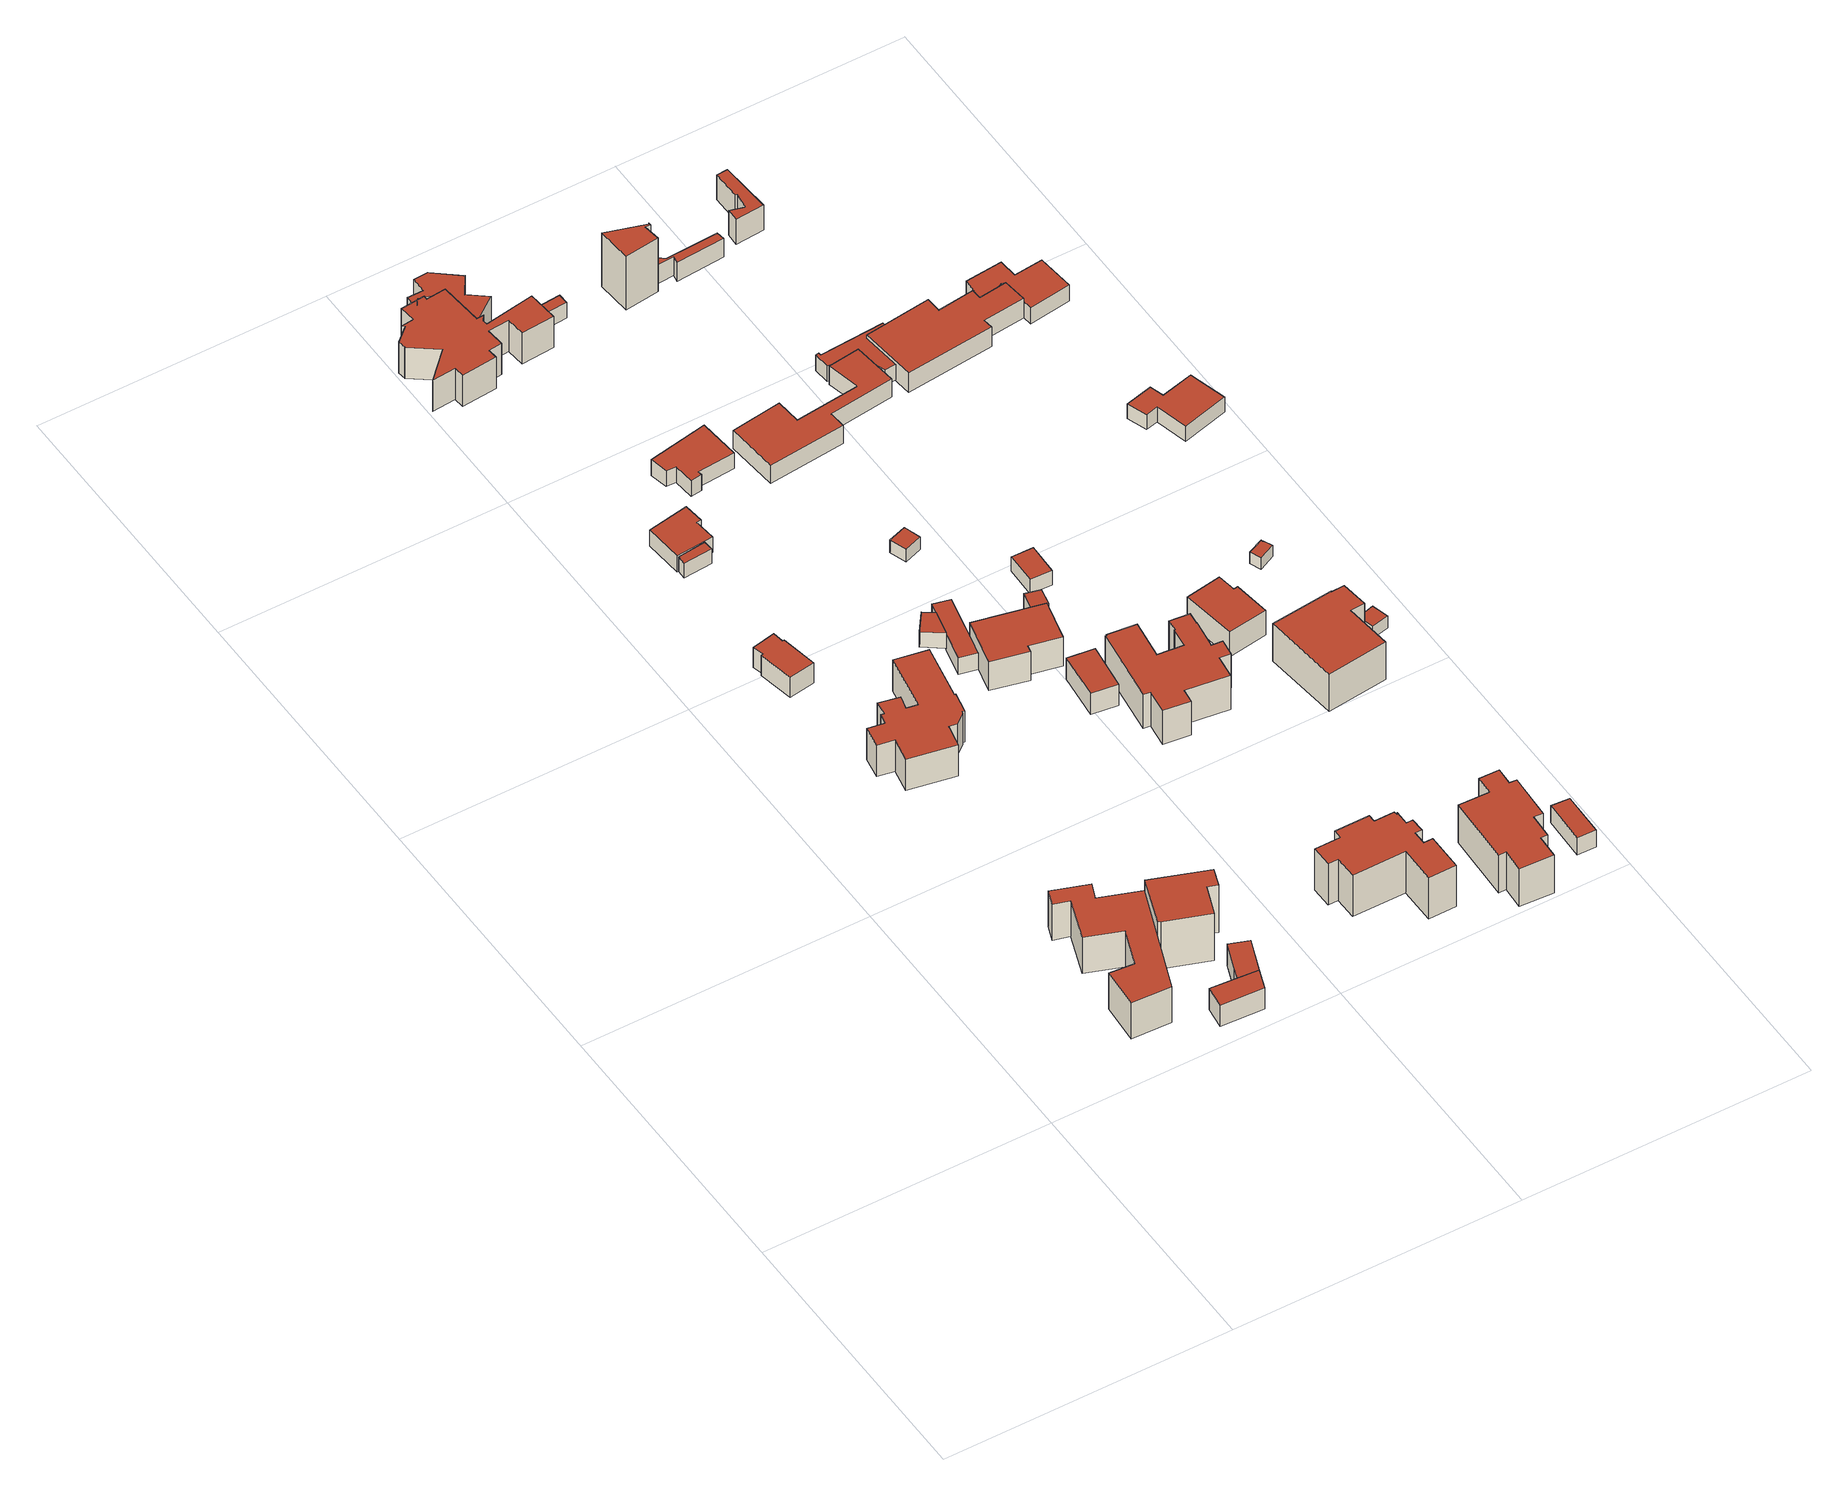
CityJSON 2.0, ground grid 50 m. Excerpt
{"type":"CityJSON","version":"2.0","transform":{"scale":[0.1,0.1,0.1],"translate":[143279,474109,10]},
"CityObjects":{
"building1":{"type":"Building","attributes":{"b3_dak_type":"slanted","b3_h_dak_50p":17.53,"b3_h_dak_70p":19.54,"b3_h_dak_max":22.4,"b3_h_dak_min":14.9,"b3_h_maaiveld":12.08,"b3_kas_warenhuis":false,"b3_mutatie_ahn3_ahn4":false,"b3_reconstructie_onvolledig":false,"b3_rmse_lod12":3.28,"b3_rmse_lod13":1.25,"b3_rmse_lod22":0.112,"b3_val3dity_lod12":"[]","b3_val3dity_lod13":"[]","b3_val3dity_lod22":"[]","b3_volume_lod12":1376.4,"b3_volume_lod13":1146.25,"b3_volume_lod22":1019.92,"geconstateerd":false,"oorspronkelijkbouwjaar":1934,"status":"Pand in gebruik"},"children":["building1-1"]},
"building1-1":{"type":"BuildingPart","parents":["building1"],"geometry":[{"type":"Solid","lod":"1.2","boundaries":[[[[0,1,2,3,4,5,6,7,8,9,10,11,12]],[[13,1,0,14]],[[15,11,10,16]],[[17,6,5,18]],[[19,7,6,17]],[[20,12,11,15]],[[16,10,9,21]],[[21,9,8,22]],[[22,8,7,19]],[[18,5,4,23]],[[23,4,3,24]],[[14,0,12,20]],[[24,3,2,25]],[[25,2,1,13]],[[25,13,14,20,15,16,21,22,19,17,18,23,24]]]],"semantics":{"surfaces":[{"type":"GroundSurface"},{"type":"WallSurface","on_footprint_edge":true},{"type":"RoofSurface"}],"values":[[0,1,1,1,1,1,1,1,1,1,1,1,1,1,2]]}}]},
"building2":{"type":"Building","attributes":{"b3_dak_type":"slanted","b3_h_dak_50p":15.45,"b3_h_dak_70p":15.9,"b3_h_dak_max":16.66,"b3_h_dak_min":14.4,"b3_h_maaiveld":11.55,"b3_kas_warenhuis":false,"b3_mutatie_ahn3_ahn4":false,"b3_reconstructie_onvolledig":false,"b3_rmse_lod12":0.733,"b3_rmse_lod13":0.733,"b3_rmse_lod22":0.117,"b3_val3dity_lod12":"[]","b3_val3dity_lod13":"[]","b3_val3dity_lod22":"[]","b3_volume_lod12":128.44,"b3_volume_lod13":128.44,"b3_volume_lod22":117.53,"geconstateerd":false,"oorspronkelijkbouwjaar":1934,"status":"Pand in gebruik"},"children":["building2-1"]},
"building2-1":{"type":"BuildingPart","parents":["building2"],"geometry":[{"type":"Solid","lod":"1.2","boundaries":[[[[26,27,28,29,30]],[[31,29,28,32]],[[33,27,26,34]],[[32,28,27,33]],[[34,26,30,35]],[[35,30,29,31]],[[35,31,32,33,34]]]],"semantics":{"surfaces":[{"type":"GroundSurface"},{"type":"WallSurface","on_footprint_edge":true},{"type":"RoofSurface"}],"values":[[0,1,1,1,1,1,2]]}}]},
"building3":{"type":"Building","attributes":{"b3_dak_type":"slanted","b3_h_dak_50p":20.79,"b3_h_dak_70p":21.67,"b3_h_dak_max":23.15,"b3_h_dak_min":12.16,"b3_h_maaiveld":11.83,"b3_kas_warenhuis":false,"b3_mutatie_ahn3_ahn4":false,"b3_reconstructie_onvolledig":false,"b3_rmse_lod12":2.34,"b3_rmse_lod13":1.76,"b3_rmse_lod22":0.544,"b3_val3dity_lod12":"[]","b3_val3dity_lod13":"[]","b3_val3dity_lod22":"[]","b3_volume_lod12":806.67,"b3_volume_lod13":801.68,"b3_volume_lod22":716.94,"geconstateerd":false,"oorspronkelijkbouwjaar":1934,"status":"Pand in gebruik"},"children":["building3-1"]},
"building3-1":{"type":"BuildingPart","parents":["building3"],"geometry":[{"type":"Solid","lod":"1.2","boundaries":[[[[36,37,38,39,40,41,42]],[[43,42,41,44]],[[45,40,39,46]],[[44,41,40,45]],[[47,37,36,48]],[[46,39,38,49]],[[49,38,37,47]],[[48,36,42,43]],[[48,43,44,45,46,49,47]]]],"semantics":{"surfaces":[{"type":"GroundSurface"},{"type":"WallSurface","on_footprint_edge":true},{"type":"RoofSurface"}],"values":[[0,1,1,1,1,1,1,1,2]]}}]},
"building4":{"type":"Building","attributes":{"b3_dak_type":"slanted","b3_h_dak_50p":15.45,"b3_h_dak_70p":15.87,"b3_h_dak_max":16.66,"b3_h_dak_min":14.5,"b3_h_maaiveld":11.42,"b3_kas_warenhuis":false,"b3_mutatie_ahn3_ahn4":false,"b3_reconstructie_onvolledig":false,"b3_rmse_lod12":0.703,"b3_rmse_lod13":0.703,"b3_rmse_lod22":0.031,"b3_val3dity_lod12":"[]","b3_val3dity_lod13":"[]","b3_val3dity_lod22":"[]","b3_volume_lod12":103.9,"b3_volume_lod13":103.9,"b3_volume_lod22":96.16,"geconstateerd":false,"oorspronkelijkbouwjaar":1937,"status":"Pand in gebruik"},"children":["building4-1"]},
"building4-1":{"type":"BuildingPart","parents":["building4"],"geometry":[{"type":"Solid","lod":"1.2","boundaries":[[[[50,51,52,53,54]],[[33,54,53,55]],[[55,53,52,56]],[[56,52,51,57]],[[34,50,54,33]],[[57,51,50,34]],[[57,34,33,55,56]]]],"semantics":{"surfaces":[{"type":"GroundSurface"},{"type":"WallSurface","on_footprint_edge":true},{"type":"RoofSurface"}],"values":[[0,1,1,1,1,1,2]]}}]},
"building5":{"type":"Building","attributes":{"b3_dak_type":"slanted","b3_h_dak_50p":16.38,"b3_h_dak_70p":16.63,"b3_h_dak_max":17.41,"b3_h_dak_min":14.69,"b3_h_maaiveld":12.45,"b3_kas_warenhuis":false,"b3_mutatie_ahn3_ahn4":false,"b3_reconstructie_onvolledig":false,"b3_rmse_lod12":0.781,"b3_rmse_lod13":0.781,"b3_rmse_lod22":0.198,"b3_val3dity_lod12":"[]","b3_val3dity_lod13":"[]","b3_val3dity_lod22":"[]","b3_volume_lod12":152.48,"b3_volume_lod13":152.48,"b3_volume_lod22":135.47,"geconstateerd":false,"oorspronkelijkbouwjaar":1932,"status":"Pand in gebruik"},"children":["building5-1"]},
"building5-1":{"type":"BuildingPart","parents":["building5"],"geometry":[{"type":"Solid","lod":"1.2","boundaries":[[[[58,59,60,61,62,63,64,65]],[[66,61,60,67]],[[68,62,61,66]],[[69,63,62,68]],[[70,64,63,69]],[[71,59,58,72]],[[67,60,59,71]],[[73,65,64,70]],[[72,58,65,73]],[[72,73,70,69,68,66,67,71]]]],"semantics":{"surfaces":[{"type":"GroundSurface"},{"type":"WallSurface","on_footprint_edge":true},{"type":"RoofSurface"}],"values":[[0,1,1,1,1,1,1,1,1,2]]}}]},
"building6":{"type":"Building","attributes":{"b3_dak_type":"slanted","b3_h_dak_50p":17.68,"b3_h_dak_70p":18.86,"b3_h_dak_max":21.28,"b3_h_dak_min":13.28,"b3_h_maaiveld":12.4,"b3_kas_warenhuis":false,"b3_mutatie_ahn3_ahn4":false,"b3_reconstructie_onvolledig":false,"b3_rmse_lod12":2.32,"b3_rmse_lod13":0.962,"b3_rmse_lod22":0.156,"b3_val3dity_lod12":"[]","b3_val3dity_lod13":"[]","b3_val3dity_lod22":"[]","b3_volume_lod12":1144.03,"b3_volume_lod13":991.88,"b3_volume_lod22":917.43,"geconstateerd":false,"oorspronkelijkbouwjaar":1917,"status":"Pand in gebruik"},"children":["building6-1"]},
"building6-1":{"type":"BuildingPart","parents":["building6"],"geometry":[{"type":"Solid","lod":"1.2","boundaries":[[[[74,75,76,77,78,79,80,81,82,83,84,85,86,87,88,89,90,91,92,93,94]],[[95,75,74,96]],[[96,74,94,97]],[[97,94,93,98]],[[99,91,90,100]],[[101,92,91,99]],[[98,93,92,101]],[[100,90,89,102]],[[102,89,88,103]],[[103,88,87,104]],[[104,87,86,105]],[[106,84,83,107]],[[105,86,85,108]],[[109,81,80,110]],[[111,82,81,109]],[[107,83,82,111]],[[110,80,79,112]],[[112,79,78,113]],[[113,78,77,114]],[[115,76,75,95]],[[114,77,76,115]],[[108,85,84,106]],[[108,106,107,111,109,110,112,113,114,115,95,96,97,98,101,99,100,102,103,104,105]]]],"semantics":{"surfaces":[{"type":"GroundSurface"},{"type":"WallSurface","on_footprint_edge":true},{"type":"RoofSurface"}],"values":[[0,1,1,1,1,1,1,1,1,1,1,1,1,1,1,1,1,1,1,1,1,1,2]]}}]},
"building7":{"type":"Building","attributes":{"b3_dak_type":"multiple horizontal","b3_h_dak_50p":14.59,"b3_h_dak_70p":14.6,"b3_h_dak_max":14.66,"b3_h_dak_min":14.53,"b3_h_maaiveld":11.45,"b3_kas_warenhuis":false,"b3_mutatie_ahn3_ahn4":false,"b3_reconstructie_onvolledig":false,"b3_rmse_lod12":0.0315,"b3_rmse_lod13":0.0315,"b3_rmse_lod22":0.03,"b3_val3dity_lod12":"[]","b3_val3dity_lod13":"[]","b3_val3dity_lod22":"[]","b3_volume_lod12":26.44,"b3_volume_lod13":26.44,"b3_volume_lod22":26.41,"geconstateerd":false,"oorspronkelijkbouwjaar":2021,"status":"Pand ten onrechte opgevoerd"},"children":["building7-1"]},
"building7-1":{"type":"BuildingPart","parents":["building7"],"geometry":[{"type":"Solid","lod":"1.2","boundaries":[[[[116,117,118,119]],[[120,118,117,121]],[[122,119,118,120]],[[123,116,119,122]],[[121,117,116,123]],[[121,123,122,120]]]],"semantics":{"surfaces":[{"type":"GroundSurface"},{"type":"WallSurface","on_footprint_edge":true},{"type":"RoofSurface"}],"values":[[0,1,1,1,1,2]]}}]},
"building8":{"type":"Building","attributes":{"b3_dak_type":"slanted","b3_h_dak_50p":14.56,"b3_h_dak_70p":14.58,"b3_h_dak_max":15.36,"b3_h_dak_min":13.43,"b3_h_maaiveld":11.32,"b3_kas_warenhuis":false,"b3_mutatie_ahn3_ahn4":false,"b3_reconstructie_onvolledig":false,"b3_rmse_lod12":0.248,"b3_rmse_lod13":0.248,"b3_rmse_lod22":0.159,"b3_val3dity_lod12":"[]","b3_val3dity_lod13":"[]","b3_val3dity_lod22":"[]","b3_volume_lod12":367.13,"b3_volume_lod13":367.13,"b3_volume_lod22":361.18,"geconstateerd":false,"oorspronkelijkbouwjaar":2022,"status":"Pand in gebruik"},"children":["building8-1","building8-2"]},
"building8-1":{"type":"BuildingPart","parents":["building8"],"geometry":[{"type":"Solid","lod":"1.2","boundaries":[[[[124,125,126,127,128,129,130,131]],[[132,124,131,133]],[[134,128,127,135]],[[136,129,128,134]],[[137,130,129,136]],[[135,127,126,138]],[[138,126,125,139]],[[133,131,130,137]],[[139,125,124,132]],[[139,132,133,137,136,134,135,138]]]],"semantics":{"surfaces":[{"type":"GroundSurface"},{"type":"WallSurface","on_footprint_edge":true},{"type":"RoofSurface"}],"values":[[0,1,1,1,1,1,1,1,1,2]]}}]},
"building8-2":{"type":"BuildingPart","parents":["building8"],"geometry":[{"type":"Solid","lod":"1.2","boundaries":[[[[140,141,142,143,144,145]],[[146,142,141,147]],[[148,143,142,146]],[[149,144,143,148]],[[150,145,144,149]],[[151,140,145,150]],[[147,141,140,151]],[[147,151,150,149,148,146]]]],"semantics":{"surfaces":[{"type":"GroundSurface"},{"type":"WallSurface","on_footprint_edge":true},{"type":"RoofSurface"}],"values":[[0,1,1,1,1,1,1,2]]}}]},
"building9":{"type":"Building","attributes":{"b3_dak_type":"slanted","b3_h_dak_50p":15.01,"b3_h_dak_70p":15.17,"b3_h_dak_max":15.53,"b3_h_dak_min":14.32,"b3_h_maaiveld":11.98,"b3_kas_warenhuis":false,"b3_mutatie_ahn3_ahn4":false,"b3_reconstructie_onvolledig":false,"b3_rmse_lod12":0.37,"b3_rmse_lod13":0.37,"b3_rmse_lod22":0.0239,"b3_val3dity_lod12":"[]","b3_val3dity_lod13":"[]","b3_val3dity_lod22":"[]","b3_volume_lod12":39.94,"b3_volume_lod13":39.94,"b3_volume_lod22":37.36,"geconstateerd":false,"oorspronkelijkbouwjaar":1932,"status":"Pand in gebruik"},"children":["building9-1"]},
"building9-1":{"type":"BuildingPart","parents":["building9"],"geometry":[{"type":"Solid","lod":"1.2","boundaries":[[[[152,153,154,155]],[[156,152,155,157]],[[157,155,154,158]],[[158,154,153,159]],[[159,153,152,156]],[[159,156,157,158]]]],"semantics":{"surfaces":[{"type":"GroundSurface"},{"type":"WallSurface","on_footprint_edge":true},{"type":"RoofSurface"}],"values":[[0,1,1,1,1,2]]}}]},
"building10":{"type":"Building","attributes":{"b3_dak_type":"multiple horizontal","b3_h_dak_50p":16.86,"b3_h_dak_70p":17.8,"b3_h_dak_max":19.06,"b3_h_dak_min":14.51,"b3_h_maaiveld":11.29,"b3_kas_warenhuis":false,"b3_mutatie_ahn3_ahn4":false,"b3_reconstructie_onvolledig":false,"b3_rmse_lod12":2.08,"b3_rmse_lod13":0.737,"b3_rmse_lod22":0.0881,"b3_val3dity_lod12":"[]","b3_val3dity_lod13":"[]","b3_val3dity_lod22":"[]","b3_volume_lod12":1213.1,"b3_volume_lod13":1036.48,"b3_volume_lod22":966.07,"geconstateerd":false,"oorspronkelijkbouwjaar":2023,"status":"Pand in gebruik"},"children":["building10-1"]},
"building10-1":{"type":"BuildingPart","parents":["building10"],"geometry":[{"type":"Solid","lod":"1.2","boundaries":[[[[160,161,162,163,164,165,166,167,168,169,170,171,172,173,174,175,176,177,178,179,180,181,182,183,184,185]],[[186,178,177,187]],[[187,177,176,188]],[[189,179,178,186]],[[190,180,179,189]],[[188,176,175,191]],[[192,174,173,193]],[[191,175,174,192]],[[194,171,170,195]],[[196,167,166,197]],[[198,168,167,196]],[[193,173,172,199]],[[200,164,163,201]],[[202,165,164,200]],[[199,172,171,194]],[[203,182,181,204]],[[204,181,180,190]],[[205,161,160,206]],[[195,170,169,207]],[[197,166,165,202]],[[201,163,162,208]],[[208,162,161,205]],[[209,184,183,210]],[[211,185,184,209]],[[210,183,182,203]],[[206,160,185,211]],[[207,169,168,198]],[[207,198,196,197,202,200,201,208,205,206,211,209,210,203,204,190,189,186,187,188,191,192,193,199,194,195]]]],"semantics":{"surfaces":[{"type":"GroundSurface"},{"type":"WallSurface","on_footprint_edge":true},{"type":"RoofSurface"}],"values":[[0,1,1,1,1,1,1,1,1,1,1,1,1,1,1,1,1,1,1,1,1,1,1,1,1,1,1,2]]}}]},
"building11":{"type":"Building","attributes":{"b3_dak_type":"slanted","b3_h_dak_50p":15.04,"b3_h_dak_70p":15.22,"b3_h_dak_max":15.58,"b3_h_dak_min":14.49,"b3_h_maaiveld":11.72,"b3_kas_warenhuis":false,"b3_mutatie_ahn3_ahn4":false,"b3_reconstructie_onvolledig":false,"b3_rmse_lod12":0.32,"b3_rmse_lod13":0.32,"b3_rmse_lod22":0.102,"b3_val3dity_lod12":"[]","b3_val3dity_lod13":"[]","b3_val3dity_lod22":"[]","b3_volume_lod12":123.36,"b3_volume_lod13":123.36,"b3_volume_lod22":116.65,"geconstateerd":false,"oorspronkelijkbouwjaar":1929,"status":"Pand in gebruik"},"children":["building11-1"]},
"building11-1":{"type":"BuildingPart","parents":["building11"],"geometry":[{"type":"Solid","lod":"1.2","boundaries":[[[[212,213,214,215,216,217]],[[218,217,216,219]],[[219,216,215,220]],[[220,215,214,159]],[[159,214,213,221]],[[222,212,217,218]],[[221,213,212,222]],[[221,222,218,219,220,159]]]],"semantics":{"surfaces":[{"type":"GroundSurface"},{"type":"WallSurface","on_footprint_edge":true},{"type":"RoofSurface"}],"values":[[0,1,1,1,1,1,1,2]]}}]},
"building12":{"type":"Building","attributes":{"b3_dak_type":"slanted","b3_h_dak_50p":17.98,"b3_h_dak_70p":19.24,"b3_h_dak_max":21.59,"b3_h_dak_min":11.08,"b3_h_maaiveld":10.69,"b3_kas_warenhuis":false,"b3_mutatie_ahn3_ahn4":false,"b3_reconstructie_onvolledig":false,"b3_rmse_lod12":2.84,"b3_rmse_lod13":1.62,"b3_rmse_lod22":0.335,"b3_val3dity_lod12":"[]","b3_val3dity_lod13":"[]","b3_val3dity_lod22":"[]","b3_volume_lod12":1243.88,"b3_volume_lod13":1120.93,"b3_volume_lod22":1007.84,"geconstateerd":false,"oorspronkelijkbouwjaar":1928,"status":"Pand in gebruik"},"children":["building12-1"]},
"building12-1":{"type":"BuildingPart","parents":["building12"],"geometry":[{"type":"Solid","lod":"1.2","boundaries":[[[[223,224,225,226,227,228,229,230,231,232,233,234,235,236,237,238,239,240,241,242]],[[243,230,229,244]],[[245,231,230,243]],[[244,229,228,246]],[[246,228,227,247]],[[248,237,236,249]],[[247,227,226,250]],[[250,226,225,251]],[[252,224,223,253]],[[251,225,224,252]],[[254,241,240,255]],[[256,242,241,254]],[[255,240,239,257]],[[257,239,238,258]],[[258,238,237,248]],[[259,235,234,260]],[[260,234,233,261]],[[249,236,235,259]],[[261,233,232,262]],[[262,232,231,245]],[[253,223,242,256]],[[253,256,254,255,257,258,248,249,259,260,261,262,245,243,244,246,247,250,251,252]]]],"semantics":{"surfaces":[{"type":"GroundSurface"},{"type":"WallSurface","on_footprint_edge":true},{"type":"RoofSurface"}],"values":[[0,1,1,1,1,1,1,1,1,1,1,1,1,1,1,1,1,1,1,1,1,2]]}}]},
"building13":{"type":"Building","attributes":{"b3_dak_type":"slanted","b3_h_dak_50p":17.46,"b3_h_dak_70p":17.95,"b3_h_dak_max":19.37,"b3_h_dak_min":14.39,"b3_h_maaiveld":12,"b3_kas_warenhuis":false,"b3_mutatie_ahn3_ahn4":false,"b3_reconstructie_onvolledig":false,"b3_rmse_lod12":1.6,"b3_rmse_lod13":1.6,"b3_rmse_lod22":0.193,"b3_val3dity_lod12":"[]","b3_val3dity_lod13":"[]","b3_val3dity_lod22":"[]","b3_volume_lod12":569.8,"b3_volume_lod13":569.8,"b3_volume_lod22":488.48,"geconstateerd":false,"oorspronkelijkbouwjaar":1929,"status":"Pand in gebruik"},"children":["building13-1"]},
"building13-1":{"type":"BuildingPart","parents":["building13"],"geometry":[{"type":"Solid","lod":"1.2","boundaries":[[[[263,264,265,266,267,268]],[[269,264,263,270]],[[270,263,268,271]],[[271,268,267,272]],[[272,267,266,273]],[[273,266,265,274]],[[274,265,264,269]],[[274,269,270,271,272,273]]]],"semantics":{"surfaces":[{"type":"GroundSurface"},{"type":"WallSurface","on_footprint_edge":true},{"type":"RoofSurface"}],"values":[[0,1,1,1,1,1,1,2]]}}]},
"building14":{"type":"Building","attributes":{"b3_dak_type":"multiple horizontal","b3_h_dak_50p":16.93,"b3_h_dak_70p":17.3,"b3_h_dak_max":18.95,"b3_h_dak_min":11.44,"b3_h_maaiveld":11.28,"b3_kas_warenhuis":false,"b3_mutatie_ahn3_ahn4":false,"b3_reconstructie_onvolledig":false,"b3_rmse_lod12":1.7,"b3_rmse_lod13":1.7,"b3_rmse_lod22":1.55,"b3_val3dity_lod12":"[]","b3_val3dity_lod13":"[]","b3_val3dity_lod22":"[]","b3_volume_lod12":332.12,"b3_volume_lod13":332.12,"b3_volume_lod22":316.88,"geconstateerd":false,"oorspronkelijkbouwjaar":2021,"status":"Pand ten onrechte opgevoerd"},"children":["building14-1","building14-2"]},
"building14-1":{"type":"BuildingPart","parents":["building14"],"geometry":[{"type":"Solid","lod":"1.2","boundaries":[[[[275,276,277,278,279,280,281,282,283,284,285,286]],[[287,285,284,288]],[[289,279,278,290]],[[291,280,279,289]],[[292,282,281,293]],[[294,283,282,292]],[[288,284,283,294]],[[295,275,286,296]],[[296,286,285,287]],[[297,277,276,298]],[[293,281,280,291]],[[290,278,277,297]],[[298,276,275,295]],[[298,295,296,287,288,294,292,293,291,289,290,297]]]],"semantics":{"surfaces":[{"type":"GroundSurface"},{"type":"WallSurface","on_footprint_edge":true},{"type":"RoofSurface"}],"values":[[0,1,1,1,1,1,1,1,1,1,1,1,1,2]]}}]},
"building14-2":{"type":"BuildingPart","parents":["building14"],"geometry":[{"type":"Solid","lod":"1.2","boundaries":[[[[299,300,301,302]],[[303,302,301,304]],[[304,301,300,305]],[[306,299,302,303]],[[305,300,299,306]],[[305,306,303,304]]]],"semantics":{"surfaces":[{"type":"GroundSurface"},{"type":"WallSurface","on_footprint_edge":true},{"type":"RoofSurface"}],"values":[[0,1,1,1,1,2]]}}]},
"building15":{"type":"Building","attributes":{"b3_dak_type":"slanted","b3_h_dak_50p":15.47,"b3_h_dak_70p":16,"b3_h_dak_max":16.7,"b3_h_dak_min":14.18,"b3_h_maaiveld":11.63,"b3_kas_warenhuis":false,"b3_mutatie_ahn3_ahn4":false,"b3_reconstructie_onvolledig":false,"b3_rmse_lod12":0.897,"b3_rmse_lod13":0.897,"b3_rmse_lod22":0.0334,"b3_val3dity_lod12":"[]","b3_val3dity_lod13":"[]","b3_val3dity_lod22":"[]","b3_volume_lod12":162.79,"b3_volume_lod13":162.79,"b3_volume_lod22":144.51,"geconstateerd":false,"oorspronkelijkbouwjaar":2000,"status":"Pand in gebruik"},"children":["building15-1"]},
"building15-1":{"type":"BuildingPart","parents":["building15"],"geometry":[{"type":"Solid","lod":"1.2","boundaries":[[[[307,308,309,310]],[[311,309,308,312]],[[313,310,309,311]],[[314,307,310,313]],[[312,308,307,314]],[[312,314,313,311]]]],"semantics":{"surfaces":[{"type":"GroundSurface"},{"type":"WallSurface","on_footprint_edge":true},{"type":"RoofSurface"}],"values":[[0,1,1,1,1,2]]}}]},
"building16":{"type":"Building","attributes":{"b3_dak_type":"multiple horizontal","b3_h_dak_50p":14.2,"b3_h_dak_70p":14.31,"b3_h_dak_max":14.48,"b3_h_dak_min":13.92,"b3_h_maaiveld":11.73,"b3_kas_warenhuis":false,"b3_mutatie_ahn3_ahn4":false,"b3_reconstructie_onvolledig":false,"b3_rmse_lod12":0.182,"b3_rmse_lod13":0.182,"b3_rmse_lod22":0.0165,"b3_val3dity_lod12":"[]","b3_val3dity_lod13":"[]","b3_val3dity_lod22":"[]","b3_volume_lod12":25.89,"b3_volume_lod13":25.89,"b3_volume_lod22":24.84,"geconstateerd":false,"oorspronkelijkbouwjaar":2011,"status":"Pand in gebruik"},"children":["building16-1"]},
"building16-1":{"type":"BuildingPart","parents":["building16"],"geometry":[{"type":"Solid","lod":"1.2","boundaries":[[[[315,316,317,318]],[[319,315,318,320]],[[320,318,317,321]],[[321,317,316,322]],[[322,316,315,319]],[[322,319,320,321]]]],"semantics":{"surfaces":[{"type":"GroundSurface"},{"type":"WallSurface","on_footprint_edge":true},{"type":"RoofSurface"}],"values":[[0,1,1,1,1,2]]}}]},
"building17":{"type":"Building","attributes":{"b3_dak_type":"slanted","b3_h_dak_50p":14.58,"b3_h_dak_70p":14.98,"b3_h_dak_max":15.46,"b3_h_dak_min":14.04,"b3_h_maaiveld":11.59,"b3_kas_warenhuis":false,"b3_mutatie_ahn3_ahn4":false,"b3_reconstructie_onvolledig":false,"b3_rmse_lod12":0.492,"b3_rmse_lod13":0.492,"b3_rmse_lod22":0.0253,"b3_val3dity_lod12":"[]","b3_val3dity_lod13":"[]","b3_val3dity_lod22":"[]","b3_volume_lod12":26.63,"b3_volume_lod13":26.63,"b3_volume_lod22":24.76,"geconstateerd":false,"oorspronkelijkbouwjaar":1956,"status":"Pand in gebruik"},"children":["building17-1"]},
"building17-1":{"type":"BuildingPart","parents":["building17"],"geometry":[{"type":"Solid","lod":"1.2","boundaries":[[[[323,324,325,326]],[[327,324,323,328]],[[328,323,326,329]],[[330,325,324,327]],[[329,326,325,330]],[[329,330,327,328]]]],"semantics":{"surfaces":[{"type":"GroundSurface"},{"type":"WallSurface","on_footprint_edge":true},{"type":"RoofSurface"}],"values":[[0,1,1,1,1,2]]}}]},
"building18":{"type":"Building","attributes":{"b3_dak_type":"slanted","b3_h_dak_50p":17.83,"b3_h_dak_70p":18.6,"b3_h_dak_max":19.91,"b3_h_dak_min":14.07,"b3_h_maaiveld":11.53,"b3_kas_warenhuis":false,"b3_mutatie_ahn3_ahn4":false,"b3_reconstructie_onvolledig":false,"b3_rmse_lod12":1.83,"b3_rmse_lod13":1.83,"b3_rmse_lod22":0.158,"b3_val3dity_lod12":"[]","b3_val3dity_lod13":"[]","b3_val3dity_lod22":"[]","b3_volume_lod12":1279.8,"b3_volume_lod13":1279.8,"b3_volume_lod22":1108.5,"geconstateerd":false,"oorspronkelijkbouwjaar":1920,"status":"Pand in gebruik"},"children":["building18-1"]},
"building18-1":{"type":"BuildingPart","parents":["building18"],"geometry":[{"type":"Solid","lod":"1.2","boundaries":[[[[331,332,333,334,335,336,337,338,339,340,341,342,343,344,345,346,347,348,349,350,351,352]],[[353,339,338,354]],[[354,338,337,355]],[[356,340,339,353]],[[357,342,341,358]],[[359,343,342,357]],[[355,337,336,360]],[[361,334,333,362]],[[360,336,335,363]],[[363,335,334,361]],[[364,347,346,365]],[[366,348,347,364]],[[367,351,350,368]],[[369,331,352,370]],[[368,350,349,371]],[[371,349,348,366]],[[365,346,345,372]],[[373,344,343,359]],[[372,345,344,373]],[[358,341,340,356]],[[362,333,332,374]],[[370,352,351,367]],[[374,332,331,369]],[[374,369,370,367,368,371,366,364,365,372,373,359,357,358,356,353,354,355,360,363,361,362]]]],"semantics":{"surfaces":[{"type":"GroundSurface"},{"type":"WallSurface","on_footprint_edge":true},{"type":"RoofSurface"}],"values":[[0,1,1,1,1,1,1,1,1,1,1,1,1,1,1,1,1,1,1,1,1,1,1,2]]}}]},
"building19":{"type":"Building","attributes":{"b3_dak_type":"slanted","b3_h_dak_50p":14.26,"b3_h_dak_70p":14.56,"b3_h_dak_max":14.98,"b3_h_dak_min":13.44,"b3_h_maaiveld":11.49,"b3_kas_warenhuis":false,"b3_mutatie_ahn3_ahn4":false,"b3_reconstructie_onvolledig":false,"b3_rmse_lod12":0.48,"b3_rmse_lod13":0.48,"b3_rmse_lod22":0.0315,"b3_val3dity_lod12":"[]","b3_val3dity_lod13":"[]","b3_val3dity_lod22":"[]","b3_volume_lod12":61.79,"b3_volume_lod13":61.79,"b3_volume_lod22":56.48,"geconstateerd":false,"oorspronkelijkbouwjaar":2002,"status":"Pand in gebruik"},"children":["building19-1"]},
"building19-1":{"type":"BuildingPart","parents":["building19"],"geometry":[{"type":"Solid","lod":"1.2","boundaries":[[[[375,376,377,378]],[[379,376,375,380]],[[380,375,378,381]],[[382,377,376,379]],[[381,378,377,382]],[[381,382,379,380]]]],"semantics":{"surfaces":[{"type":"GroundSurface"},{"type":"WallSurface","on_footprint_edge":true},{"type":"RoofSurface"}],"values":[[0,1,1,1,1,2]]}}]},
"building20":{"type":"Building","attributes":{"b3_dak_type":"slanted","b3_h_dak_50p":14.57,"b3_h_dak_70p":15.24,"b3_h_dak_max":17.05,"b3_h_dak_min":13.11,"b3_h_maaiveld":11.36,"b3_kas_warenhuis":false,"b3_mutatie_ahn3_ahn4":false,"b3_reconstructie_onvolledig":false,"b3_rmse_lod12":0.837,"b3_rmse_lod13":0.837,"b3_rmse_lod22":0.199,"b3_val3dity_lod12":"[]","b3_val3dity_lod13":"[]","b3_val3dity_lod22":"[]","b3_volume_lod12":613.53,"b3_volume_lod13":613.53,"b3_volume_lod22":576.38,"geconstateerd":false,"oorspronkelijkbouwjaar":2021,"status":"Pand ten onrechte opgevoerd"},"children":["building20-1"]},
"building20-1":{"type":"BuildingPart","parents":["building20"],"geometry":[{"type":"Solid","lod":"1.2","boundaries":[[[[383,384,385,386,387,388,389,390,391,392,393]],[[394,386,385,395]],[[395,385,384,396]],[[397,387,386,394]],[[398,393,392,399]],[[399,392,391,400]],[[401,390,389,402]],[[403,383,393,398]],[[402,389,388,404]],[[404,388,387,397]],[[400,391,390,401]],[[396,384,383,403]],[[396,403,398,399,400,401,402,404,397,394,395]]]],"semantics":{"surfaces":[{"type":"GroundSurface"},{"type":"WallSurface","on_footprint_edge":true},{"type":"RoofSurface"}],"values":[[0,1,1,1,1,1,1,1,1,1,1,1,2]]}}]},
"building21":{"type":"Building","attributes":{"b3_dak_type":"slanted","b3_h_dak_50p":17.08,"b3_h_dak_70p":18.28,"b3_h_dak_max":21.06,"b3_h_dak_min":13.44,"b3_h_maaiveld":10.52,"b3_kas_warenhuis":false,"b3_mutatie_ahn3_ahn4":false,"b3_reconstructie_onvolledig":false,"b3_rmse_lod12":2.54,"b3_rmse_lod13":2.01,"b3_rmse_lod22":0.0842,"b3_val3dity_lod12":"[]","b3_val3dity_lod13":"[]","b3_val3dity_lod22":"[]","b3_volume_lod12":1143.29,"b3_volume_lod13":1085.16,"b3_volume_lod22":939.49,"geconstateerd":false,"oorspronkelijkbouwjaar":1920,"status":"Pand in gebruik"},"children":["building21-1"]},
"building21-1":{"type":"BuildingPart","parents":["building21"],"geometry":[{"type":"Solid","lod":"1.2","boundaries":[[[[405,406,407,408,409,410,411,412,413,414,415,416,417,418]],[[419,413,412,420]],[[421,414,413,419]],[[420,412,411,422]],[[422,411,410,423]],[[423,410,409,424]],[[424,409,408,425]],[[425,408,407,426]],[[427,406,405,428]],[[426,407,406,427]],[[429,418,417,430]],[[430,417,416,431]],[[428,405,418,429]],[[431,416,415,432]],[[432,415,414,421]],[[432,421,419,420,422,423,424,425,426,427,428,429,430,431]]]],"semantics":{"surfaces":[{"type":"GroundSurface"},{"type":"WallSurface","on_footprint_edge":true},{"type":"RoofSurface"}],"values":[[0,1,1,1,1,1,1,1,1,1,1,1,1,1,1,2]]}}]},
"building22":{"type":"Building","attributes":{"b3_dak_type":"slanted","b3_h_dak_50p":15.51,"b3_h_dak_70p":16.19,"b3_h_dak_max":17.12,"b3_h_dak_min":13.59,"b3_h_maaiveld":11,"b3_kas_warenhuis":false,"b3_mutatie_ahn3_ahn4":false,"b3_reconstructie_onvolledig":false,"b3_rmse_lod12":1.21,"b3_rmse_lod13":1.21,"b3_rmse_lod22":0.0398,"b3_val3dity_lod12":"[]","b3_val3dity_lod13":"[]","b3_val3dity_lod22":"[]","b3_volume_lod12":332.53,"b3_volume_lod13":332.53,"b3_volume_lod22":285.69,"geconstateerd":false,"oorspronkelijkbouwjaar":1981,"status":"Pand in gebruik"},"children":["building22-1"]},
"building22-1":{"type":"BuildingPart","parents":["building22"],"geometry":[{"type":"Solid","lod":"1.2","boundaries":[[[[433,434,435,436,437,438]],[[439,434,433,440]],[[441,437,436,442]],[[443,438,437,441]],[[440,433,438,443]],[[442,436,435,444]],[[444,435,434,439]],[[444,439,440,443,441,442]]]],"semantics":{"surfaces":[{"type":"GroundSurface"},{"type":"WallSurface","on_footprint_edge":true},{"type":"RoofSurface"}],"values":[[0,1,1,1,1,1,1,2]]}}]},
"building23":{"type":"Building","attributes":{"b3_dak_type":"slanted","b3_h_dak_50p":13.64,"b3_h_dak_70p":13.95,"b3_h_dak_max":14.85,"b3_h_dak_min":12.51,"b3_h_maaiveld":10.45,"b3_kas_warenhuis":false,"b3_mutatie_ahn3_ahn4":false,"b3_reconstructie_onvolledig":false,"b3_rmse_lod12":0.662,"b3_rmse_lod13":0.662,"b3_rmse_lod22":0.115,"b3_val3dity_lod12":"[]","b3_val3dity_lod13":"[]","b3_val3dity_lod22":"[]","b3_volume_lod12":85.93,"b3_volume_lod13":85.93,"b3_volume_lod22":79.03,"geconstateerd":false,"oorspronkelijkbouwjaar":1938,"status":"Pand in gebruik"},"children":["building23-1"]},
"building23-1":{"type":"BuildingPart","parents":["building23"],"geometry":[{"type":"Solid","lod":"1.2","boundaries":[[[[445,446,447,448]],[[449,447,446,450]],[[451,448,447,449]],[[452,445,448,451]],[[450,446,445,452]],[[450,452,451,449]]]],"semantics":{"surfaces":[{"type":"GroundSurface"},{"type":"WallSurface","on_footprint_edge":true},{"type":"RoofSurface"}],"values":[[0,1,1,1,1,2]]}}]},
"building24":{"type":"Building","attributes":{"b3_dak_type":"slanted","b3_h_dak_50p":14.13,"b3_h_dak_70p":14.17,"b3_h_dak_max":21.57,"b3_h_dak_min":12.24,"b3_h_maaiveld":10.17,"b3_kas_warenhuis":false,"b3_mutatie_ahn3_ahn4":false,"b3_reconstructie_onvolledig":false,"b3_rmse_lod12":3.48,"b3_rmse_lod13":0.419,"b3_rmse_lod22":0.422,"b3_val3dity_lod12":"[]","b3_val3dity_lod13":"[]","b3_val3dity_lod22":"[]","b3_volume_lod12":65.26,"b3_volume_lod13":86.71,"b3_volume_lod22":86.51,"geconstateerd":false,"oorspronkelijkbouwjaar":2021,"status":"Pand ten onrechte opgevoerd"},"children":["building24-1"]},
"building24-1":{"type":"BuildingPart","parents":["building24"],"geometry":[{"type":"Solid","lod":"1.2","boundaries":[[[[453,454,455,456,457,458,459]],[[460,456,455,461]],[[462,457,456,460]],[[463,458,457,462]],[[461,455,454,464]],[[465,453,459,466]],[[466,459,458,463]],[[464,454,453,465]],[[464,465,466,463,462,460,461]]]],"semantics":{"surfaces":[{"type":"GroundSurface"},{"type":"WallSurface","on_footprint_edge":true},{"type":"RoofSurface"}],"values":[[0,1,1,1,1,1,1,1,2]]}}]},
"building25":{"type":"Building","attributes":{"b3_dak_type":"slanted","b3_h_dak_50p":17.3,"b3_h_dak_70p":18.33,"b3_h_dak_max":20.99,"b3_h_dak_min":13.55,"b3_h_maaiveld":10.6,"b3_kas_warenhuis":false,"b3_mutatie_ahn3_ahn4":false,"b3_reconstructie_onvolledig":false,"b3_rmse_lod12":2.19,"b3_rmse_lod13":1.28,"b3_rmse_lod22":0.0819,"b3_val3dity_lod12":"[]","b3_val3dity_lod13":"[]","b3_val3dity_lod22":"[]","b3_volume_lod12":1182.63,"b3_volume_lod13":1116.42,"b3_volume_lod22":1009.39,"geconstateerd":false,"oorspronkelijkbouwjaar":1911,"status":"Pand in gebruik"},"children":["building25-1"]},
"building25-1":{"type":"BuildingPart","parents":["building25"],"geometry":[{"type":"Solid","lod":"1.2","boundaries":[[[[467,468,469,470,471,472,473,474]],[[475,470,469,476]],[[477,471,470,475]],[[478,468,467,479]],[[479,467,474,480]],[[476,469,468,478]],[[481,473,472,482]],[[482,472,471,477]],[[480,474,473,481]],[[480,481,482,477,475,476,478,479]]]],"semantics":{"surfaces":[{"type":"GroundSurface"},{"type":"WallSurface","on_footprint_edge":true},{"type":"RoofSurface"}],"values":[[0,1,1,1,1,1,1,1,1,2]]}}]},
"building26":{"type":"Building","attributes":{"b3_dak_type":"multiple horizontal","b3_h_dak_50p":14.55,"b3_h_dak_70p":14.57,"b3_h_dak_max":15.33,"b3_h_dak_min":14.46,"b3_h_maaiveld":11.35,"b3_kas_warenhuis":false,"b3_mutatie_ahn3_ahn4":false,"b3_reconstructie_onvolledig":false,"b3_rmse_lod12":0.268,"b3_rmse_lod13":0.268,"b3_rmse_lod22":0.0747,"b3_val3dity_lod12":"[]","b3_val3dity_lod13":"[]","b3_val3dity_lod22":"[]","b3_volume_lod12":215.74,"b3_volume_lod13":215.74,"b3_volume_lod22":238.73,"geconstateerd":false,"oorspronkelijkbouwjaar":2023,"status":"Pand in gebruik"},"children":["building26-1"]},
"building26-1":{"type":"BuildingPart","parents":["building26"],"geometry":[{"type":"Solid","lod":"1.2","boundaries":[[[[483,484,485,486,487,488,489,490]],[[491,484,483,492]],[[493,487,486,494]],[[494,486,485,495]],[[495,485,484,491]],[[496,488,487,493]],[[497,490,489,498]],[[498,489,488,496]],[[492,483,490,497]],[[492,497,498,496,493,494,495,491]]]],"semantics":{"surfaces":[{"type":"GroundSurface"},{"type":"WallSurface","on_footprint_edge":true},{"type":"RoofSurface"}],"values":[[0,1,1,1,1,1,1,1,1,2]]}}]},
"building27":{"type":"Building","attributes":{"b3_dak_type":"slanted","b3_h_dak_50p":16.82,"b3_h_dak_70p":21.36,"b3_h_dak_max":21.55,"b3_h_dak_min":11.49,"b3_h_maaiveld":10.18,"b3_kas_warenhuis":false,"b3_mutatie_ahn3_ahn4":false,"b3_reconstructie_onvolledig":false,"b3_rmse_lod12":1.67,"b3_rmse_lod13":1.67,"b3_rmse_lod22":1.55,"b3_val3dity_lod12":"[]","b3_val3dity_lod13":"[]","b3_val3dity_lod22":"[]","b3_volume_lod12":431.65,"b3_volume_lod13":431.65,"b3_volume_lod22":432.13,"geconstateerd":false,"oorspronkelijkbouwjaar":2022,"status":"Bouw gestart"},"children":["building27-1","building27-2"]},
"building27-1":{"type":"BuildingPart","parents":["building27"],"geometry":[{"type":"Solid","lod":"1.2","boundaries":[[[[499,500,501,502,503,504,505]],[[506,500,499,507]],[[508,501,500,506]],[[509,502,501,508]],[[507,499,505,510]],[[510,505,504,511]],[[511,504,503,512]],[[512,503,502,509]],[[512,509,508,506,507,510,511]]]],"semantics":{"surfaces":[{"type":"GroundSurface"},{"type":"WallSurface","on_footprint_edge":true},{"type":"RoofSurface"}],"values":[[0,1,1,1,1,1,1,1,2]]}}]},
"building27-2":{"type":"BuildingPart","parents":["building27"],"geometry":[{"type":"Solid","lod":"1.2","boundaries":[[[[513,514,515,516,517,518,519,520]],[[521,515,514,522]],[[523,520,519,524]],[[525,517,516,526]],[[526,516,515,521]],[[527,518,517,525]],[[524,519,518,527]],[[528,513,520,523]],[[522,514,513,528]],[[522,528,523,524,527,525,526,521]]]],"semantics":{"surfaces":[{"type":"GroundSurface"},{"type":"WallSurface","on_footprint_edge":true},{"type":"RoofSurface"}],"values":[[0,1,1,1,1,1,1,1,1,2]]}}]},
"building28":{"type":"Building","attributes":{"b3_dak_type":"multiple horizontal","b3_h_dak_50p":13.07,"b3_h_dak_70p":13.12,"b3_h_dak_max":13.24,"b3_h_dak_min":12.87,"b3_h_maaiveld":10.73,"b3_kas_warenhuis":false,"b3_mutatie_ahn3_ahn4":false,"b3_reconstructie_onvolledig":false,"b3_rmse_lod12":0.121,"b3_rmse_lod13":0.121,"b3_rmse_lod22":0.102,"b3_val3dity_lod12":"[]","b3_val3dity_lod13":"[]","b3_val3dity_lod22":"[]","b3_volume_lod12":14.66,"b3_volume_lod13":14.66,"b3_volume_lod22":14.31,"geconstateerd":false,"oorspronkelijkbouwjaar":2005,"status":"Pand in gebruik"},"children":["building28-1"]},
"building28-1":{"type":"BuildingPart","parents":["building28"],"geometry":[{"type":"Solid","lod":"1.2","boundaries":[[[[529,530,531,532,533,534]],[[535,533,532,536]],[[537,530,529,538]],[[539,531,530,537]],[[536,532,531,539]],[[540,534,533,535]],[[538,529,534,540]],[[538,540,535,536,539,537]]]],"semantics":{"surfaces":[{"type":"GroundSurface"},{"type":"WallSurface","on_footprint_edge":true},{"type":"RoofSurface"}],"values":[[0,1,1,1,1,1,1,2]]}}]},
"building29":{"type":"Building","attributes":{"b3_dak_type":"slanted","b3_h_dak_50p":12.86,"b3_h_dak_70p":12.97,"b3_h_dak_max":13.36,"b3_h_dak_min":12.58,"b3_h_maaiveld":10.5,"b3_kas_warenhuis":false,"b3_mutatie_ahn3_ahn4":false,"b3_reconstructie_onvolledig":false,"b3_rmse_lod12":0.225,"b3_rmse_lod13":0.225,"b3_rmse_lod22":0.108,"b3_val3dity_lod12":"[]","b3_val3dity_lod13":"[]","b3_val3dity_lod22":"[]","b3_volume_lod12":22.52,"b3_volume_lod13":22.52,"b3_volume_lod22":21.78,"geconstateerd":false,"oorspronkelijkbouwjaar":2015,"status":"Pand in gebruik"},"children":["building29-1"]},
"building29-1":{"type":"BuildingPart","parents":["building29"],"geometry":[{"type":"Solid","lod":"1.2","boundaries":[[[[541,542,543,544]],[[545,541,544,546]],[[546,544,543,547]],[[547,543,542,548]],[[548,542,541,545]],[[548,545,546,547]]]],"semantics":{"surfaces":[{"type":"GroundSurface"},{"type":"WallSurface","on_footprint_edge":true},{"type":"RoofSurface"}],"values":[[0,1,1,1,1,2]]}}]},
"building30":{"type":"Building","attributes":{"b3_dak_type":"slanted","b3_h_dak_50p":14.56,"b3_h_dak_70p":15.28,"b3_h_dak_max":17.04,"b3_h_dak_min":11.63,"b3_h_maaiveld":11.21,"b3_kas_warenhuis":false,"b3_mutatie_ahn3_ahn4":false,"b3_reconstructie_onvolledig":false,"b3_rmse_lod12":0.991,"b3_rmse_lod13":0.991,"b3_rmse_lod22":0.394,"b3_val3dity_lod12":"[]","b3_val3dity_lod13":"[]","b3_val3dity_lod22":"[]","b3_volume_lod12":729.49,"b3_volume_lod13":729.49,"b3_volume_lod22":685.56,"geconstateerd":false,"oorspronkelijkbouwjaar":2021,"status":"Pand ten onrechte opgevoerd"},"children":["building30-1"]},
"building30-1":{"type":"BuildingPart","parents":["building30"],"geometry":[{"type":"Solid","lod":"1.2","boundaries":[[[[549,550,551,552,553,554,555,556,557,558]],[[559,553,552,560]],[[561,550,549,562]],[[563,554,553,559]],[[560,552,551,564]],[[565,557,556,566]],[[567,558,557,565]],[[562,549,558,567]],[[566,556,555,568]],[[568,555,554,563]],[[564,551,550,561]],[[564,561,562,567,565,566,568,563,559,560]]]],"semantics":{"surfaces":[{"type":"GroundSurface"},{"type":"WallSurface","on_footprint_edge":true},{"type":"RoofSurface"}],"values":[[0,1,1,1,1,1,1,1,1,1,1,2]]}}]},
"building31":{"type":"Building","attributes":{"b3_dak_type":"slanted","b3_h_dak_50p":13.45,"b3_h_dak_70p":13.7,"b3_h_dak_max":14.18,"b3_h_dak_min":12.59,"b3_h_maaiveld":10.59,"b3_kas_warenhuis":false,"b3_mutatie_ahn3_ahn4":false,"b3_reconstructie_onvolledig":false,"b3_rmse_lod12":0.414,"b3_rmse_lod13":0.414,"b3_rmse_lod22":0.0433,"b3_val3dity_lod12":"[]","b3_val3dity_lod13":"[]","b3_val3dity_lod22":"[]","b3_volume_lod12":214.25,"b3_volume_lod13":214.25,"b3_volume_lod22":199.53,"geconstateerd":false,"oorspronkelijkbouwjaar":1920,"status":"Pand in gebruik"},"children":["building31-1"]},
"building31-1":{"type":"BuildingPart","parents":["building31"],"geometry":[{"type":"Solid","lod":"1.2","boundaries":[[[[569,570,571,572,573,574,575,576]],[[577,572,571,578]],[[579,573,572,577]],[[580,570,569,581]],[[581,569,576,582]],[[578,571,570,580]],[[582,576,575,583]],[[583,575,574,584]],[[584,574,573,579]],[[584,579,577,578,580,581,582,583]]]],"semantics":{"surfaces":[{"type":"GroundSurface"},{"type":"WallSurface","on_footprint_edge":true},{"type":"RoofSurface"}],"values":[[0,1,1,1,1,1,1,1,1,2]]}}]},
"building32":{"type":"Building","attributes":{"b3_dak_type":"multiple horizontal","b3_h_dak_50p":14.56,"b3_h_dak_70p":14.58,"b3_h_dak_max":14.77,"b3_h_dak_min":13.87,"b3_h_maaiveld":11.22,"b3_kas_warenhuis":false,"b3_mutatie_ahn3_ahn4":false,"b3_reconstructie_onvolledig":false,"b3_rmse_lod12":3.02,"b3_rmse_lod13":3.02,"b3_rmse_lod22":3.03,"b3_val3dity_lod12":"[]","b3_val3dity_lod13":"[]","b3_val3dity_lod22":"[]","b3_volume_lod12":256.3,"b3_volume_lod13":256.3,"b3_volume_lod22":251.52,"geconstateerd":false,"oorspronkelijkbouwjaar":2022,"status":"Bouw gestart"},"children":["building32-1"]},
"building32-1":{"type":"BuildingPart","parents":["building32"],"geometry":[{"type":"Solid","lod":"1.2","boundaries":[[[[585,586,587,588,589,590,591,592,593,594,595]],[[596,586,585,597]],[[598,587,586,596]],[[599,588,587,598]],[[600,591,590,601]],[[602,592,591,600]],[[597,585,595,603]],[[604,593,592,602]],[[601,590,589,605]],[[606,594,593,604]],[[603,595,594,606]],[[605,589,588,599]],[[605,599,598,596,597,603,606,604,602,600,601]]]],"semantics":{"surfaces":[{"type":"GroundSurface"},{"type":"WallSurface","on_footprint_edge":true},{"type":"RoofSurface"}],"values":[[0,1,1,1,1,1,1,1,1,1,1,1,2]]}}]}
},
"vertices":[
[249,65,21],[181,68,21],[186,138,21],[228,134,21],[252,198,21],[191,220,21],[217,293,21],[190,301,21],[200,328,21],[262,306,21],[251,279,21],[320,254,21],[289,171,21],[181,68,96],[249,65,96],[320,254,96],[251,279,96],[217,293,96],[191,220,96],[190,301,96],[289,171,96],[262,306,96],[200,328,96],[252,198,96],[228,134,96],[186,138,96],
[359,60,15],[395,57,15],[382,21,15],[308,26,15],[313,64,15],[308,26,59],[382,21,59],[395,57,59],[359,60,59],[313,64,59],
[321,254,18],[418,219,18],[407,188,18],[390,194,18],[371,142,18],[295,169,18],[291,171,18],[291,171,117],[295,169,117],[371,142,117],[390,194,117],[418,219,117],[321,254,117],[407,188,117],
[359,60,14],[367,82,14],[384,127,14],[417,115,14],[395,57,14],[417,115,59],[384,127,59],[367,82,59],
[120,986,24],[115,1005,24],[155,1013,24],[158,994,24],[161,994,24],[173,931,24],[128,924,24],[116,985,24],[158,994,66],[155,1013,66],[161,994,66],[173,931,66],[128,924,66],[115,1005,66],[120,986,66],[116,985,66],
[170,673,24],[178,714,24],[149,719,24],[155,757,24],[184,752,24],[188,770,24],[193,769,24],[196,793,24],[232,785,24],[226,762,24],[245,758,24],[262,856,24],[319,845,24],[301,748,24],[303,747,24],[296,711,24],[292,712,24],[290,707,24],[273,694,24],[259,696,24],[251,657,24],[178,714,89],[170,673,89],[251,657,89],[259,696,89],[290,707,89],[292,712,89],[273,694,89],[296,711,89],[303,747,89],[301,748,89],[319,845,89],[245,758,89],[226,762,89],[262,856,89],[196,793,89],[193,769,89],[232,785,89],[188,770,89],[184,752,89],[155,757,89],[149,719,89],
[131,1221,15],[131,1237,15],[179,1242,15],[181,1225,15],[179,1242,46],[131,1237,46],[181,1225,46],[131,1221,46],
[226,1395,13],[209,1396,13],[203,1427,13],[306,1446,13],[313,1374,13],[248,1369,13],[249,1362,13],[229,1359,13],[226,1395,46],[229,1359,46],[313,1374,46],[306,1446,46],[248,1369,46],[249,1362,46],[203,1427,46],[209,1396,46],
[124,1306,13],[195,1318,13],[199,1283,13],[191,1282,13],[195,1245,13],[130,1239,13],[199,1283,46],[195,1318,46],[191,1282,46],[195,1245,46],[130,1239,46],[124,1306,46],
[387,935,20],[377,891,20],[345,914,20],[369,947,20],[387,935,52],[369,947,52],[345,914,52],[377,891,52],
[43,1829,13],[40,1857,13],[82,1861,13],[82,1854,13],[116,1857,13],[123,1781,13],[136,1782,13],[129,1772,13],[130,1764,13],[216,1778,13],[221,1725,13],[164,1721,13],[161,1753,13],[124,1750,13],[127,1719,13],[104,1716,13],[105,1699,13],[44,1693,13],[42,1711,13],[1,1708,13],[47,1754,13],[2,1787,13],[3,1787,13],[1,1801,13],[26,1823,13],[22,1827,13],[42,1711,78],[44,1693,78],[105,1699,78],[1,1708,78],[47,1754,78],[104,1716,78],[127,1719,78],[124,1750,78],[164,1721,78],[221,1725,78],[129,1772,78],[136,1782,78],[130,1764,78],[161,1753,78],[116,1857,78],[82,1854,78],[123,1781,78],[3,1787,78],[2,1787,78],[40,1857,78],[43,1829,78],[216,1778,78],[82,1861,78],[26,1823,78],[1,1801,78],[22,1827,78],
[395,832,17],[365,839,17],[377,891,17],[391,953,17],[420,946,17],[403,868,17],[403,868,52],[420,946,52],[391,953,52],[365,839,52],[395,832,52],
[720,170,7],[731,170,7],[732,145,7],[720,145,7],[720,122,7],[736,122,7],[736,57,7],[688,57,7],[688,120,7],[596,120,7],[596,159,7],[578,159,7],[578,196,7],[622,196,7],[622,211,7],[682,211,7],[682,198,7],[717,198,7],[718,191,7],[720,195,7],[688,57,93],[736,57,93],[688,120,93],[736,122,93],[720,122,93],[622,211,93],[622,196,93],[720,145,93],[732,145,93],[731,170,93],[720,170,93],[718,191,93],[717,198,93],[720,195,93],[682,198,93],[682,211,93],[578,196,93],[578,159,93],[596,159,93],[596,120,93],
[384,785,20],[403,868,20],[520,842,20],[503,770,20],[449,782,20],[447,770,20],[403,868,80],[384,785,80],[447,770,80],[449,782,80],[503,770,80],[520,842,80],
[167,1811,13],[125,1780,13],[117,1849,13],[114,1851,13],[73,1864,13],[61,1847,13],[61,1874,13],[89,1874,13],[89,1901,13],[114,1902,13],[157,1867,13],[136,1835,13],[157,1867,75],[114,1902,75],[73,1864,75],[114,1851,75],[61,1847,75],[89,1874,75],[61,1874,75],[89,1901,75],[167,1811,75],[136,1835,75],[117,1849,75],[125,1780,75],
[210,1779,13],[268,1784,13],[269,1766,13],[211,1762,13],[211,1762,46],[269,1766,46],[268,1784,46],[210,1779,46],
[495,748,16],[541,742,16],[531,661,16],[486,667,16],[531,661,60],[541,742,60],[486,667,60],[495,748,60],
[454,1086,17],[423,1075,17],[413,1104,17],[445,1115,17],[454,1086,43],[445,1115,43],[413,1104,43],[423,1075,43],
[538,865,16],[512,873,16],[518,902,16],[544,895,16],[512,873,49],[538,865,49],[544,895,49],[518,902,49],
[556,734,15],[556,736,15],[606,730,15],[597,662,15],[642,657,15],[646,691,15],[647,691,15],[649,711,15],[683,707,15],[681,687,15],[682,687,15],[675,636,15],[694,634,15],[690,605,15],[671,608,15],[666,568,15],[592,578,15],[589,554,15],[544,560,15],[549,601,15],[537,603,15],[553,734,15],[683,707,86],[649,711,86],[647,691,86],[681,687,86],[675,636,86],[682,687,86],[694,634,86],[646,691,86],[597,662,86],[606,730,86],[642,657,86],[592,578,86],[666,568,86],[589,554,86],[537,603,86],[549,601,86],[556,734,86],[553,734,86],[544,560,86],[671,608,86],[690,605,86],[556,736,86],
[580,923,15],[543,925,15],[544,979,15],[582,978,15],[543,925,45],[580,923,45],[582,978,45],[544,979,45],
[586,1375,14],[473,1361,14],[475,1332,14],[342,1319,14],[333,1409,14],[420,1421,14],[424,1377,14],[534,1389,14],[535,1391,14],[522,1446,14],[577,1453,14],[342,1319,52],[475,1332,52],[473,1361,52],[333,1409,52],[577,1453,52],[522,1446,52],[535,1391,52],[534,1389,52],[424,1377,52],[586,1375,52],[420,1421,52],
[889,88,5],[887,46,5],[875,46,5],[873,6,5],[815,9,5],[817,49,5],[804,49,5],[809,168,5],[862,166,5],[863,198,5],[898,197,5],[896,167,5],[909,166,5],[905,87,5],[862,166,84],[809,168,84],[863,198,84],[804,49,84],[817,49,84],[815,9,84],[873,6,84],[875,46,84],[887,46,84],[889,88,84],[905,87,84],[909,166,84],[896,167,84],[898,197,84],
[725,664,10],[710,758,10],[772,768,10],[777,736,10],[784,737,10],[793,674,10],[710,758,62],[725,664,62],[784,737,62],[777,736,62],[793,674,62],[772,768,62],
[946,132,4],[978,130,4],[976,54,4],[944,55,4],[976,54,39],[978,130,39],[944,55,39],[946,132,39],
[443,1769,2],[534,1773,2],[536,1759,2],[452,1753,2],[454,1766,2],[411,1763,2],[426,1783,2],[452,1753,41],[536,1759,41],[454,1766,41],[411,1763,41],[534,1773,41],[443,1769,41],[426,1783,41],
[884,638,6],[884,637,6],[906,638,6],[912,591,6],[887,589,6],[896,507,6],[791,495,6],[776,627,6],[912,591,84],[906,638,84],[887,589,84],[884,637,84],[884,638,84],[776,627,84],[791,495,84],[896,507,84],
[639,1484,13],[647,1405,13],[591,1401,13],[574,1445,13],[523,1453,13],[521,1481,13],[527,1482,13],[527,1477,13],[647,1405,46],[639,1484,46],[523,1453,46],[574,1445,46],[591,1401,46],[521,1481,46],[527,1477,46],[527,1482,46],
[413,1779,2],[417,1750,2],[358,1743,2],[353,1803,2],[421,1782,2],[422,1783,2],[422,1778,2],[417,1750,114],[413,1779,114],[358,1743,114],[353,1803,114],[422,1778,114],[422,1783,114],[421,1782,114],
[609,1865,2],[615,1775,2],[565,1771,2],[566,1793,2],[590,1786,2],[594,1814,2],[591,1814,2],[590,1864,2],[565,1771,54],[615,1775,54],[590,1864,54],[591,1814,54],[590,1786,54],[566,1793,54],[594,1814,54],[609,1865,54],
[881,822,7],[882,822,7],[889,807,7],[861,794,7],[853,813,7],[880,825,7],[853,813,31],[861,794,31],[882,822,31],[881,822,31],[889,807,31],[880,825,31],
[925,589,5],[918,617,5],[947,625,5],[955,596,5],[925,589,30],[955,596,30],[947,625,30],[918,617,30],
[837,1411,12],[764,1404,12],[766,1387,12],[613,1371,12],[602,1470,12],[717,1484,12],[719,1457,12],[782,1465,12],[783,1447,12],[832,1453,12],[602,1470,53],[613,1371,53],[764,1404,53],[837,1411,53],[717,1484,53],[766,1387,53],[783,1447,53],[782,1465,53],[832,1453,53],[719,1457,53],
[871,1127,6],[859,1161,6],[906,1172,6],[913,1148,6],[969,1162,6],[987,1097,6],[907,1076,6],[893,1132,6],[913,1148,37],[906,1172,37],[969,1162,37],[859,1161,37],[871,1127,37],[893,1132,37],[907,1076,37],[987,1097,37],
[788,1492,12],[852,1498,12],[855,1465,12],[905,1470,12],[912,1405,12],[839,1395,12],[833,1459,12],[829,1461,12],[790,1438,12],[784,1464,12],[787,1465,12],[852,1498,46],[788,1492,46],[855,1465,46],[905,1470,46],[833,1459,46],[839,1395,46],[829,1461,46],[787,1465,46],[790,1438,46],[912,1405,46],[784,1464,46]
]}
